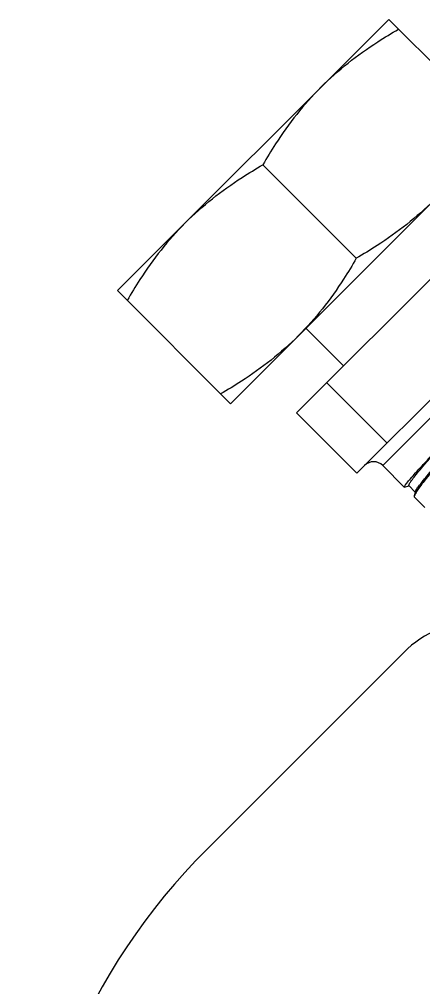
# Model space of a CAD drawing. Extents: x -1396510 to 1250330, y -1892470 to 1623980.
# Drawn here: x -1166994 to -1166903.8, y -62554.7 to -62338.5 of the extents above; entities that cross this region are included whole.
import ezdxf

# ---------------------------------------------------------------- set-up
doc = ezdxf.new("R2010")
doc.units = 0
doc.header["$LTSCALE"] = 1000
doc.header["$MEASUREMENT"] = 0

msp = doc.modelspace()

# ---------------------------------------------------------------- linework, layer by layer
at = {"linetype": 'Continuous'}
for p, q in [((-1166911.58, -62338.51), (-1166972.16, -62399.09)), ((-1166911.58, -62338.51), (-1166886.33, -62363.75)), ((-1166886.33, -62363.75), (-1166946.91, -62424.33)), ((-1166939.68, -62370.98), (-1166918.81, -62391.85)), ((-1166932.15, -62426.39), (-1166884.27, -62378.52)), ((-1166918.68, -62439.85), (-1166870.81, -62391.98)), ((-1166912.92, -62438.13), (-1166872.53, -62397.74)), ((-1166972.16, -62399.09), (-1166946.91, -62424.33)), ((-1166930.09, -62407.5), (-1166921.67, -62415.91)), ((-1166925.42, -62419.66), (-1166911.95, -62433.12)), ((-1166932.15, -62426.39), (-1166918.68, -62439.85)), ((-1166908.1, -62442.95), (-1166912.92, -62438.13)), ((-1166908.04, -62442.95), (-1166908.1, -62442.95)), ((-1166908.04, -62442.95), (-1166907.06, -62442.69)), ((-1166907.07, -62442.64), (-1166905.64, -62444.08)), ((-1166905.61, -62443.97), (-1166905.87, -62444.94)), ((-1166903.51, -62447.54), (-1166905.85, -62445.2)), ((-1166952.22, -62523.87), (-1166908.22, -62479.87))]:
    msp.add_line(p, q, dxfattribs=at)
for centre, radius, start, end in [((-1166914.94, -62440.15), 2.86, 44.9999, 135.0001), ((-1166891.39, -62496.7), 23.8, 44.9999, 135.0001), ((-1166851.25, -62624.84), 142.79, 135.0001, 179.9914)]:
    msp.add_arc(centre, radius, start, end, dxfattribs=at)
for points, knots in [([(-1166926.72, -62353.65), (-1166922.9, -62349.83), (-1166917.14, -62345.34), (-1166910.96, -62341.6), (-1166909.39, -62340.69)], [0, 0, 0, 0, 0.748734, 1, 1, 1, 1]), ([(-1166926.72, -62353.65), (-1166930.55, -62357.48), (-1166935.03, -62363.23), (-1166938.78, -62369.41), (-1166939.68, -62370.98)], [0, 0, 0, 0, 0.748734, 1, 1, 1, 1]), ([(-1166957.01, -62383.94), (-1166953.19, -62380.12), (-1166947.43, -62375.63), (-1166941.25, -62371.89), (-1166939.68, -62370.98)], [0, 0, 0, 0, 0.748734, 1, 1, 1, 1]), ([(-1166901.48, -62378.89), (-1166905.3, -62382.72), (-1166911.06, -62387.2), (-1166917.24, -62390.95), (-1166918.81, -62391.85)], [0, 0, 0, 0, 0.748734, 1, 1, 1, 1]), ([(-1166957.01, -62383.94), (-1166960.84, -62387.77), (-1166965.32, -62393.52), (-1166969.07, -62399.7), (-1166969.97, -62401.27)], [0, 0, 0, 0, 0.748734, 1, 1, 1, 1]), ([(-1166918.81, -62391.85), (-1166919.71, -62393.43), (-1166923.46, -62399.6), (-1166927.94, -62405.36), (-1166931.77, -62409.18)], [0, 0, 0, 0, 0.251266, 1, 1, 1, 1]), ([(-1166931.77, -62409.18), (-1166935.59, -62413.01), (-1166941.35, -62417.49), (-1166947.53, -62421.24), (-1166949.1, -62422.14)], [0, 0, 0, 0, 0.748734, 1, 1, 1, 1]), ([(-1166908.1, -62442.95), (-1166908.12, -62442.93), (-1166908.08, -62442.81), (-1166907.98, -62442.66), (-1166907.79, -62442.38), (-1166907.37, -62441.85), (-1166906.62, -62440.97), (-1166905.48, -62439.68), (-1166904.03, -62438.08), (-1166902.29, -62436.19), (-1166900.3, -62434.06), (-1166898.89, -62432.55), (-1166898.15, -62431.77)], [0, 0, 0, 0, 0.005738, 0.019134, 0.040805, 0.070779, 0.155209, 0.27106, 0.416301, 0.588313, 0.78408, 1, 1, 1, 1]), ([(-1166907.07, -62442.64), (-1166907.14, -62442.57), (-1166906.93, -62442.16), (-1166906.59, -62441.61), (-1166905.83, -62440.62), (-1166904.82, -62439.38), (-1166903.51, -62437.82), (-1166901.27, -62435.25), (-1166899.44, -62433.2), (-1166898.15, -62431.77)], [0, 0, 0, 0, 0.021147, 0.073565, 0.158215, 0.273875, 0.418588, 0.589838, 1, 1, 1, 1]), ([(-1166896.68, -62433.24), (-1166897.9, -62434.66), (-1166900.1, -62437.23), (-1166902.91, -62440.64), (-1166904.69, -62442.93), (-1166905.55, -62444.26), (-1166905.81, -62444.74), (-1166905.87, -62444.94)], [0, 0, 0, 0, 0.376924, 0.679521, 0.890722, 0.958383, 1, 1, 1, 1]), ([(-1166905.61, -62443.97), (-1166905.57, -62443.81), (-1166905.32, -62443.4), (-1166904.81, -62442.67), (-1166904.02, -62441.67), (-1166902.49, -62439.82), (-1166900.02, -62436.98), (-1166897.88, -62434.58), (-1166896.68, -62433.24)], [0, 0, 0, 0, 0.036338, 0.100465, 0.191874, 0.309308, 0.615028, 1, 1, 1, 1]), ([(-1166905.87, -62444.94), (-1166905.88, -62444.97), (-1166905.89, -62445.05), (-1166905.89, -62445.16), (-1166905.85, -62445.2)], [0, 0, 0, 0, 0.336514, 1, 1, 1, 1])]:
    msp.add_open_spline(points, degree=3, knots=knots, dxfattribs=at)

doc.saveas('drawing.dxf')
